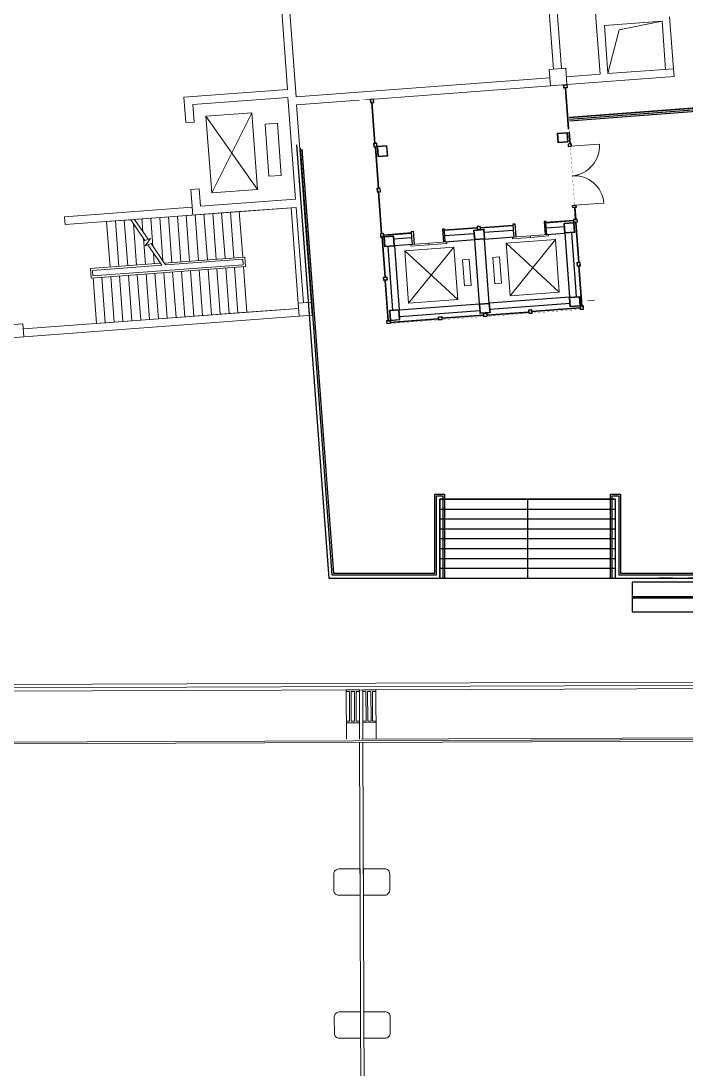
# Model space of a CAD drawing. Header units: millimetres. Extents: x 395197 to 699875, y 745 to 708816.
# Drawn here: x 531997 to 552239, y 579693 to 611573 of the extents above; entities that cross this region are included whole.
import ezdxf

# ---------------------------------------------------------------- set-up
doc = ezdxf.new("R2010")
doc.units = ezdxf.units.MM
doc.linetypes.add('DASHDOT2', pattern=[0.5, 0.25, -0.125, 0, -0.125])
for name, color, linetype in [('0-修改新增', 2, 'Continuous'), ('EECOMM', 1, 'DASHDOT2'), ('ZX-铺地', 253, 'Continuous')]:
    doc.layers.add(name, color=color, linetype=linetype)
for name, color, linetype, lineweight in [('1', 253, 'Continuous', 9), ('2', 253, 'Continuous', 9), ('3', 3, 'Continuous', 9), ('4', 4, 'Continuous', 9), ('ARDOOR', 252, 'Continuous', 9), ('ARWALL', 7, 'Continuous', 9), ('COLUMN', 9, 'Continuous', 13), ('DIM_SYMB', 3, 'Continuous', 9), ('EVTR', 2, 'Continuous', 9), ('STAIR', 2, 'Continuous', 9), ('WALL', 6, 'Continuous', 20)]:
    doc.layers.add(name, color=color, linetype=linetype, lineweight=lineweight)

# ---------------------------------------------------------------- blocks, each defined once
blk = doc.blocks.new('_FZHK')
blk.add_lwpolyline([(-0.5, -0.5), (0.5, -0.5), (0.5, 0.5), (-0.5, 0.5)], close=True)
blk = doc.blocks.new('A$C446C65A0')
at = {"layer": '0-修改新增', "color": 252, "linetype": 'ByBlock'}
for p, q in [((12606, 14333, 0), (8303, 14012, 0)), ((0, 13182, 0), (984, 0, 0)), ((18216, 97, 0), (17544, 9098, 0)), ((18216, 97, 0), (17565, 8825, 0)), ((16290, 6424, 0), (16539, 6443, 0)), ((16758, 150, 0), (16290, 6424, 0)), ((16343, 6378, 0), (16493, 6389, 0)), ((16812, 100, 0), (16343, 6378, 0)), ((16493, 6389, 0), (16969, 4, 0)), ((16539, 6443, 0), (17019, 7, 0)), ((16593, 6396, 0), (17590, 6471, 0)), ((18062, 150, 0), (17586, 6521, 0)), ((4357, 2400, 0), (9707, 2400, 0)), ((9557, 0, 0), (9557, 2550, 0)), ((9557, 2550, 0), (9857, 2550, 0)), ((9607, 0, 0), (9607, 2500, 0)), ((9607, 2500, 0), (9807, 2500, 0)), ((9807, 2500, 0), (9807, 100, 0)), ((9857, 2550, 0), (9857, 150, 0)), ((4357, 2100, 0), (9707, 2100, 0)), ((4357, 1800, 0), (9707, 1800, 0)), ((4357, 1500, 0), (9707, 1500, 0)), ((4357, 1200, 0), (9707, 1200, 0)), ((4357, 900, 0), (9707, 900, 0)), ((4357, 600, 0), (9707, 600, 0)), ((984, 0, 0), (16920, 0, 0)), ((4357, 300, 0), (9707, 300, 0)), ((9807, 100, 0), (16812, 100, 0)), ((9857, 150, 0), (16758, 150, 0))]:
    blk.add_line(p, q, dxfattribs=at)
at = {"layer": '0-修改新增', "color": 252, "linetype": 'ByBlock', "elevation": 0}
for points in [[(8303, 14012), (12606, 14333)], [(8307, 13962), (12586, 14281)], [(8311, 13912), (12566, 14230)], [(17447, 9056), (12566, 14230)], [(17496, 9077), (12586, 14281)], [(17544, 9098), (12606, 14333)], [(107, 13089), (1076, 100), (4257, 100), (4257, 2500), (4457, 2500), (4457, 0)], [(161, 13043), (1123, 150), (4207, 150), (4207, 2550), (4507, 2550), (4507, 0)], [(17447, 9056), (18116, 89)], [(17496, 9077), (18166, 93)], [(17565, 8825), (18216, 97)], [(16578, 6596), (16428, 6585)], [(16428, 6585), (16920, 0)], [(16578, 6596), (17069, 11)], [(17597, 6371), (18066, 86)], [(9707, 0), (9707, 2400), (4357, 2400), (4357, 0)], [(4357, 0), (4357, 2400)], [(17069, 11), (16920, 0)], [(17065, 61), (18063, 135)], [(18216, 97), (18066, 86)]]:
    blk.add_lwpolyline(points, dxfattribs=at)

msp = doc.modelspace()

# ---------------------------------------------------------------- linework, layer by layer
at = {"color": 252, "elevation": 0}
for points in [[(548613, 609636), (548621, 609536), (548521, 609529), (548514, 609628)], [(548609, 609631), (548616, 609541), (548526, 609534), (548519, 609624)], [(542630, 609189), (542638, 609090), (542737, 609097), (542730, 609197)], [(542635, 609185), (542642, 609095), (542732, 609102), (542725, 609192)], [(548345, 607861), (548322, 608160), (548622, 608182), (548644, 607883)], [(548354, 607872), (548333, 608151), (548612, 608172), (548633, 607893)], [(542731, 607843), (542738, 607743), (542838, 607751), (542830, 607851)], [(542736, 607839), (542743, 607749), (542832, 607756), (542826, 607845)], [(543159, 607474), (543137, 607773), (542838, 607751), (542860, 607452)], [(543149, 607483), (543128, 607763), (542848, 607742), (542869, 607462)], [(548648, 607828), (548653, 607759), (548753, 607766), (548748, 607836)], [(542833, 606472), (542840, 606372), (542940, 606380), (542933, 606479)], [(542838, 606467), (542845, 606378), (542935, 606384), (542928, 606474)], [(548792, 605894), (548787, 605964), (548887, 605971), (548892, 605901)], [(548549, 605119), (548527, 605418), (548826, 605440), (548849, 605141)], [(548559, 605129), (548538, 605409), (548817, 605429), (548838, 605150)], [(548919, 605547), (548926, 605448), (548826, 605440), (548819, 605540)], [(548914, 605542), (548921, 605452), (548831, 605445), (548824, 605535)], [(542935, 605101), (542943, 605001), (543042, 605009), (543035, 605108)], [(542941, 605096), (542947, 605006), (543037, 605013), (543030, 605103)], [(545807, 604914), (545785, 605213), (546084, 605235), (546106, 604936)], [(545816, 604925), (545795, 605204), (546075, 605225), (546096, 604946)], [(545877, 605320), (545884, 605221), (545984, 605228), (545977, 605328)], [(545882, 605316), (545889, 605226), (545979, 605233), (545972, 605322)], [(543364, 604732), (543342, 605031), (543042, 605009), (543065, 604709)], [(543353, 604741), (543332, 605020), (543053, 604999), (543074, 604720)], [(549025, 604126), (549017, 604226), (548917, 604218), (548925, 604119)], [(549019, 604131), (549013, 604221), (548923, 604214), (548929, 604124)], [(543041, 603680), (543034, 603779), (543133, 603787), (543141, 603687)], [(543046, 603685), (543039, 603775), (543129, 603782), (543136, 603692)], [(548717, 602875), (548695, 603174), (548994, 603196), (549016, 602897)], [(548726, 602886), (548705, 603165), (548984, 603186), (549005, 602906)], [(545974, 602670), (545952, 602969), (546251, 602992), (546274, 602693)], [(545984, 602681), (545963, 602960), (546242, 602981), (546263, 602702)], [(549123, 602805), (549116, 602905), (549016, 602897), (549023, 602797)], [(549118, 602809), (549111, 602899), (549021, 602893), (549028, 602803)], [(543531, 602488), (543509, 602787), (543210, 602765), (543232, 602466)], [(543521, 602497), (543500, 602776), (543220, 602756), (543241, 602476)], [(544710, 602476), (544703, 602575), (544803, 602583), (544810, 602483)], [(544715, 602481), (544708, 602571), (544798, 602577), (544805, 602488)], [(546082, 602578), (546074, 602678), (546174, 602685), (546181, 602585)], [(546086, 602583), (546080, 602673), (546169, 602680), (546176, 602590)], [(547553, 602688), (547545, 602787), (547445, 602780), (547453, 602680)], [(547547, 602692), (547540, 602782), (547451, 602775), (547457, 602686)], [(543140, 602358), (543132, 602458), (543232, 602466), (543240, 602366)], [(543144, 602364), (543138, 602454), (543227, 602460), (543234, 602370)]]:
    msp.add_lwpolyline(points, close=True, dxfattribs=at)
for points in [[(548664, 608286), (548571, 609532)], [(548676, 608287), (548583, 609533)], [(542768, 607846), (542675, 609093)], [(542780, 607847), (542687, 609093)], [(548672, 608186), (548698, 607832)], [(548683, 608187), (548710, 607833)], [(542776, 607746), (542871, 606475)], [(542788, 607747), (542883, 606476)], [(542973, 605104), (542878, 606375)], [(542985, 605105), (542890, 606376)], [(548842, 605898), (548869, 605544)], [(548854, 605898), (548881, 605544)], [(546989, 605203), (546974, 605402), (547024, 605406), (547054, 605007)], [(547986, 605277), (547971, 605477), (547921, 605473), (547951, 605074)], [(548822, 605502), (547974, 605439)], [(548823, 605490), (547975, 605427)], [(548876, 605444), (548967, 604222)], [(548888, 605445), (548979, 604223)], [(543038, 605070), (543885, 605134)], [(543039, 605058), (543886, 605122)], [(543897, 604972), (543883, 605171), (543932, 605175), (543962, 604776)], [(544895, 605046), (544880, 605246), (544830, 605242), (544860, 604843)], [(545880, 605282), (544883, 605208)], [(545881, 605270), (544884, 605196)], [(544895, 605046), (545792, 605113)], [(545980, 605290), (546977, 605364)], [(545980, 605278), (546978, 605352)], [(546989, 605203), (546091, 605136)], [(548001, 605078), (548549, 605119), (548695, 603174), (546251, 602992), (546106, 604936), (547004, 605003)], [(547004, 605003), (546989, 605203)], [(547986, 605277), (548535, 605318)], [(548001, 605078), (547986, 605277)], [(548749, 605133), (548894, 603189)], [(542981, 605004), (543072, 603782)], [(542992, 605005), (543084, 603783)], [(543897, 604972), (543349, 604931)], [(543912, 604773), (543364, 604732), (543509, 602787), (545952, 602969), (545807, 604914), (544910, 604847)], [(543912, 604773), (543897, 604972)], [(544910, 604847), (544895, 605046)], [(545952, 602969), (545807, 604914)], [(543164, 604717), (543309, 602772)], [(549066, 602901), (548975, 604122)], [(549078, 602902), (548987, 604123)], [(543170, 602461), (543079, 603683)], [(543182, 602462), (543091, 603683)], [(548709, 602975), (546266, 602792)], [(543524, 602588), (545967, 602770)], [(546078, 602628), (544806, 602533)], [(546079, 602616), (544807, 602521)], [(546178, 602635), (547449, 602730)], [(546179, 602623), (547450, 602718)], [(549020, 602847), (547549, 602738)], [(549021, 602835), (547550, 602726)], [(543236, 602416), (544707, 602525)], [(543237, 602404), (544708, 602514)]]:
    msp.add_lwpolyline(points, dxfattribs=at)
at = {"layer": '1', "extrusion": (-3.52896e-06, 4.65939e-05, 1)}
for p, q in [((542304, 589627, 0), (542431, 553153, 0)), ((542404, 589628, 0), (542530, 553153, 0))]:
    msp.add_line(p, q, dxfattribs=at)
at = {"layer": '2', "color": 252, "extrusion": (-3.52896e-06, 4.65939e-05, 1)}
for p, q in [((541903, 589726, 0), (541898, 591176, 0)), ((542303, 589727, 0), (542298, 591177, 0)), ((542403, 589728, 0), (542398, 591178, 0)), ((542803, 589729, 0), (542798, 591179, 0)), ((527971, 589627, 0), (556739, 589728, 0)), ((528021, 589578, 0), (556689, 589677, 0))]:
    msp.add_line(p, q, dxfattribs=at)
at = {"layer": '3', "color": 252, "extrusion": (-3.52896e-06, 4.65939e-05, 1)}
for p, q in [((505195, 591298, 0), (548539, 591449, 0)), ((570927, 591527, 0), (548539, 591449, 0)), ((571021, 591427, 0), (548540, 591349, 0)), ((505195, 591198, 0), (548540, 591349, 0)), ((505195, 591098, 0), (548540, 591249, 0)), ((571115, 591328, 0), (548540, 591249, 0))]:
    msp.add_line(p, q, dxfattribs=at)
at = {"layer": '4', "color": 252, "extrusion": (-3.52896e-06, 4.65939e-05, 1)}
for p, q in [((541898, 591176, 0), (541998, 591176, 0)), ((542001, 590276, 0), (541998, 591176, 0)), ((542048, 591177, 0), (542148, 591177, 0)), ((542051, 590277, 0), (542048, 591177, 0)), ((542151, 590277, 0), (542148, 591177, 0)), ((542198, 591177, 0), (542298, 591177, 0)), ((542201, 590277, 0), (542198, 591177, 0)), ((542498, 591178, 0), (542398, 591178, 0)), ((542501, 590278, 0), (542498, 591178, 0)), ((542648, 591179, 0), (542548, 591178, 0)), ((542551, 590278, 0), (542548, 591178, 0)), ((542651, 590279, 0), (542648, 591179, 0)), ((542701, 590279, 0), (542698, 591179, 0)), ((542798, 591179, 0), (542698, 591179, 0)), ((541902, 590226, 0), (541901, 590276, 0)), ((541901, 590276, 0), (542001, 590276, 0)), ((541902, 590226, 0), (542302, 590227, 0)), ((542051, 590277, 0), (542151, 590277, 0)), ((542201, 590277, 0), (542301, 590277, 0)), ((542302, 590227, 0), (542301, 590277, 0)), ((542501, 590278, 0), (542401, 590278, 0)), ((542401, 590228, 0), (542401, 590278, 0)), ((542801, 590229, 0), (542401, 590228, 0)), ((542651, 590279, 0), (542551, 590278, 0)), ((542801, 590279, 0), (542701, 590279, 0)), ((542801, 590229, 0), (542801, 590279, 0))]:
    msp.add_line(p, q, dxfattribs=at)
at = {"layer": '4', "color": 252, "extrusion": (-3.52896e-06, 4.65939e-05, 1), "elevation": 33}
for points in [[(541898, 591176), (541898, 591226), (542298, 591227), (542298, 591177)], [(542798, 591179), (542798, 591229), (542398, 591228), (542398, 591178)]]:
    msp.add_lwpolyline(points, dxfattribs=at)
at = {"layer": 'ARDOOR', "color": 252, "elevation": 0}
for points in [[(549601, 607829), (548703, 607762)], [(548837, 605967), (549735, 606034)]]:
    msp.add_lwpolyline(points, dxfattribs=at)
at = {"layer": 'ARDOOR', "color": 252}
for centre, start, end in [((548703, 607762, 0), 274.267, 4.267), ((548837, 605967, 0), 4.267, 94.267)]:
    msp.add_arc(centre, 900, start, end, dxfattribs=at)
at = {"layer": 'ARWALL', "color": 252, "extrusion": (-3.52896e-06, 4.65939e-05, 1), "elevation": 33}
for points in [[(541671, 584978), (542321, 584981), (542319, 585781), (541669, 585778, 0.414214), (541519, 585628), (541521, 585128, 0.414214)], [(542421, 584981), (543071, 584983, 0.414214), (543221, 585134), (543219, 585634, 0.414214), (543069, 585783), (542419, 585781)], [(541686, 580629), (542336, 580631), (542334, 581431), (541684, 581429, 0.414214), (541534, 581278), (541536, 580778, 0.414214)], [(542436, 580631), (543086, 580634, 0.414214), (543236, 580784), (543234, 581284, 0.414214), (543084, 581434), (542434, 581431)]]:
    msp.add_lwpolyline(points, format="xyb", close=True, dxfattribs=at)
at = {"layer": 'DIM_SYMB', "color": 252, "elevation": 0}
for points in [[(534106, 603083, 0, 0, 0), (539606, 603494, 0, 0, 0), (539485, 605109, 0, 0, 0), (536304, 604872, 80, 0, 0), (536005, 604849, 0, 0, 0)], [(534524, 604739, 0, 0, 0), (535436, 604807, 80, 0, 0), (535735, 604829, 0, 0, 0)]]:
    msp.add_lwpolyline(points, format="xyseb", dxfattribs=at)
at = {"layer": 'EECOMM', "color": 8, "linetype": 'ByBlock', "elevation": 0}
for points in [[(568647, 594499), (550602, 594499), (550602, 594499), (550602, 593599), (569531, 593599), (568647, 594499)], [(550602, 594069), (569069, 594069)], [(550602, 594029), (569109, 594029)]]:
    msp.add_lwpolyline(points, dxfattribs=at)
at = {"layer": 'EVTR', "color": 252}
for p, q in [((537629, 608676, 0), (539026, 608780, 0)), ((537804, 606342, 0), (537629, 608676, 0)), ((539200, 606447, 0), (537629, 608676, 0)), ((537804, 606342, 0), (539026, 608780, 0)), ((539026, 608780, 0), (539200, 606447, 0)), ((539427, 608434, 0), (539801, 608462, 0)), ((539546, 606848, 0), (539427, 608434, 0)), ((539801, 608462, 0), (539920, 606876, 0)), ((539920, 606876, 0), (539546, 606848, 0)), ((539200, 606447, 0), (537804, 606342, 0))]:
    msp.add_line(p, q, dxfattribs=at)
at = {"layer": 'STAIR', "color": 252}
for p, q in [((535456, 605536, 0), (538643, 605773, 0)), ((538105, 605733, 0), (538208, 604347, 0)), ((538374, 605753, 0), (538477, 604367, 0)), ((540219, 605891, 0), (538643, 605773, 0)), ((538643, 605773, 0), (538747, 604387, 0)), ((538643, 605773, 0), (538747, 604387, 0)), ((540435, 602989, 0), (540219, 605891, 0)), ((534604, 605472, 0), (535341, 605527, 0)), ((534604, 605472, 0), (534708, 604086, 0)), ((534874, 605492, 0), (534977, 604106, 0)), ((535143, 605512, 0), (535246, 604126, 0)), ((535341, 605527, 0), (535771, 604897, 0)), ((535421, 605409, 0), (535516, 604146, 0)), ((535456, 605536, 0), (535868, 604931, 0)), ((535681, 605552, 0), (535711, 605162, 0)), ((535951, 605572, 0), (536015, 604716, 0)), ((536220, 605593, 0), (536319, 604270, 0)), ((536489, 605613, 0), (536593, 604226, 0)), ((536758, 605633, 0), (536862, 604247, 0)), ((537028, 605653, 0), (537131, 604267, 0)), ((537297, 605673, 0), (537400, 604287, 0)), ((537566, 605693, 0), (537670, 604307, 0)), ((537835, 605713, 0), (537939, 604327, 0)), ((535725, 604963, 0), (535785, 604166, 0)), ((535771, 604897, 0), (535939, 604955, 0)), ((535939, 604955, 0), (535782, 604737, 0)), ((535782, 604737, 0), (535958, 604799, 0)), ((535958, 604799, 0), (536399, 604152, 0)), ((544411, 604810, 0), (543862, 604769, 0)), ((543862, 604769, 0), (543866, 604719, 0)), ((544411, 604810, 0), (544959, 604851, 0)), ((544415, 604760, 0), (544411, 604810, 0)), ((544415, 604760, 0), (544411, 604810, 0)), ((544963, 604801, 0), (544415, 604760, 0)), ((544959, 604851, 0), (544963, 604801, 0)), ((546767, 604810, 0), (548263, 604922, 0)), ((548382, 603326, 0), (546767, 604810, 0)), ((546886, 603215, 0), (546767, 604810, 0)), ((548263, 604922, 0), (546886, 603215, 0)), ((547502, 605040, 0), (546954, 605000, 0)), ((546954, 605000, 0), (546958, 604950, 0)), ((546958, 604950, 0), (547506, 604991, 0)), ((547502, 605040, 0), (548051, 605081, 0)), ((547506, 604991, 0), (547502, 605040, 0)), ((547506, 604991, 0), (547502, 605040, 0)), ((548055, 605032, 0), (547506, 604991, 0)), ((548051, 605081, 0), (548055, 605032, 0)), ((548263, 604922, 0), (548382, 603326, 0)), ((535861, 604765, 0), (536284, 604143, 0)), ((536030, 604517, 0), (536054, 604186, 0)), ((545172, 604691, 0), (543676, 604579, 0)), ((543676, 604579, 0), (543795, 602984, 0)), ((543676, 604579, 0), (545291, 603096, 0)), ((543795, 602984, 0), (545172, 604691, 0)), ((543866, 604719, 0), (544415, 604760, 0)), ((545291, 603096, 0), (545172, 604691, 0)), ((534110, 604041, 0), (536245, 604201, 0)), ((534174, 603986, 0), (536284, 604143, 0)), ((538764, 604158, 0), (534187, 603816, 0)), ((538764, 604158, 0), (534187, 603816, 0)), ((534712, 604026, 0), (536284, 604143, 0)), ((536360, 604209, 0), (538807, 604392, 0)), ((536399, 604152, 0), (538751, 604327, 0)), ((536399, 604152, 0), (538751, 604327, 0)), ((538751, 604327, 0), (538764, 604158, 0)), ((538751, 604327, 0), (538764, 604158, 0)), ((538807, 604392, 0), (538828, 604102, 0)), ((545436, 604310, 0), (545636, 604325, 0)), ((545496, 603512, 0), (545436, 604310, 0)), ((545636, 604325, 0), (545695, 603527, 0)), ((546563, 604394, 0), (546363, 604379, 0)), ((546363, 604379, 0), (546423, 603581, 0)), ((546622, 603596, 0), (546563, 604394, 0)), ((534131, 603752, 0), (534110, 604041, 0)), ((538828, 604102, 0), (534131, 603752, 0)), ((534712, 604026, 0), (534174, 603986, 0)), ((534187, 603816, 0), (534174, 603986, 0)), ((535102, 602431, 0), (534999, 603817, 0)), ((535371, 602451, 0), (535268, 603837, 0)), ((535641, 602471, 0), (535537, 603857, 0)), ((535910, 602491, 0), (535806, 603877, 0)), ((536179, 602511, 0), (536076, 603897, 0)), ((536448, 602531, 0), (536345, 603917, 0)), ((536718, 602551, 0), (536614, 603937, 0)), ((536987, 602571, 0), (536883, 603957, 0)), ((537256, 602591, 0), (537153, 603977, 0)), ((537525, 602611, 0), (537422, 603998, 0)), ((537795, 602631, 0), (537691, 604018, 0)), ((538064, 602652, 0), (537960, 604038, 0)), ((538333, 602672, 0), (538230, 604058, 0)), ((538602, 602692, 0), (538499, 604078, 0)), ((538872, 602712, 0), (538768, 604098, 0)), ((538768, 604098, 0), (538872, 602712, 0)), ((534294, 602370, 0), (534191, 603756, 0)), ((534564, 602390, 0), (534460, 603777, 0)), ((534833, 602411, 0), (534729, 603797, 0)), ((545695, 603527, 0), (545496, 603512, 0)), ((546423, 603581, 0), (546622, 603596, 0)), ((548382, 603326, 0), (546886, 603215, 0)), ((543795, 602984, 0), (545291, 603096, 0)), ((538872, 602712, 0), (534294, 602370, 0)), ((538872, 602712, 0), (540447, 602829, 0))]:
    msp.add_line(p, q, dxfattribs=at)
at = {"layer": 'STAIR', "color": 252, "extrusion": (-3.52896e-06, 4.65939e-05, 1)}
msp.add_line((572805, 589834, 0), (542357, 589728, 0), dxfattribs=at)
at = {"layer": 'STAIR', "color": 4, "extrusion": (-3.52896e-06, 4.65939e-05, 1)}
for p, q in [((499071, 589527, 0), (556689, 589727, 0)), ((499131, 589477, 0), (556689, 589677, 0))]:
    msp.add_line(p, q, dxfattribs=at)
at = {"layer": 'WALL', "color": 252}
for p, q in [((548207, 610107, 0), (547973, 613248, 0)), ((549387, 613113, 0), (549505, 611532, 0)), ((548447, 610125, 0), (548230, 613027, 0)), ((540111, 609493, 0), (539913, 612145, 0)), ((549505, 611532, 0), (549623, 609952, 0)), ((549505, 611532, 0), (549623, 609952, 0)), ((551508, 611562, 0), (549753, 611431, 0)), ((551508, 611562, 0), (551617, 610101, 0)), ((551739, 611699, 0), (551857, 610119, 0)), ((549753, 611431, 0), (549862, 609970, 0)), ((549623, 609952, 0), (548596, 609875, 0)), ((549623, 609952, 0), (548596, 609875, 0)), ((551874, 609879, 0), (548613, 609636, 0)), ((551874, 609879, 0), (548613, 609636, 0)), ((551857, 610119, 0), (549862, 609970, 0)), ((551874, 609879, 0), (551857, 610119, 0)), ((548097, 609838, 0), (540369, 609261, 0)), ((548115, 609599, 0), (542481, 609178, 0)), ((536959, 609258, 0), (540111, 609493, 0)), ((536959, 609258, 0), (537017, 608480, 0)), ((537227, 609027, 0), (540119, 609243, 0)), ((540119, 609243, 0), (540128, 609123, 0)), ((537267, 608498, 0), (537227, 609027, 0)), ((540128, 609123, 0), (540350, 606151, 0)), ((542281, 609163, 0), (540386, 609022, 0)), ((537017, 608480, 0), (537267, 608498, 0)), ((537418, 606464, 0), (537169, 606446, 0)), ((537169, 606446, 0), (537227, 605668, 0)), ((537458, 605936, 0), (537418, 606464, 0)), ((537458, 605936, 0), (540350, 606151, 0)), ((537209, 605907, 0), (533320, 605617, 0)), ((533338, 605377, 0), (540378, 605903, 0)), ((537227, 605668, 0), (537209, 605907, 0)), ((540595, 603001, 0), (540378, 605903, 0)), ((533320, 605617, 0), (533338, 605377, 0)), ((532071, 602204, 0), (540447, 602829, 0)), ((532088, 601965, 0), (540465, 602590, 0))]:
    msp.add_line(p, q, dxfattribs=at)
at = {"layer": 'WALL', "color": 252, "elevation": 0}
for points in [[(540369, 609261), (540115, 612662), (530965, 611979), (531237, 608339), (531476, 608357), (531222, 611758), (539385, 612367)], [(549862, 609970), (550205, 611298), (551508, 611562)], [(540834, 603019), (540386, 609022)], [(549254, 603065), (549454, 603080)]]:
    msp.add_lwpolyline(points, dxfattribs=at)
at = {"layer": 'ZX-铺地', "linetype": 'ByBlock', "const_width": 5, "elevation": 0}
msp.add_lwpolyline([(548688, 608639), (548650, 608636), (549085, 602802), (543189, 602367), (542680, 609193), (540386, 609022), (540864, 602620), (540772, 602613), (541368, 594627), (544742, 594627), (544742, 597027), (550092, 597027), (550092, 594627), (558601, 594723), (558124, 601109), (558124, 601109), (557929, 603725), (552991, 608960)], close=True, dxfattribs=at)
at = {"layer": 'ZX-铺地', "linetype": 'ByBlock', "elevation": 0}
msp.add_lwpolyline([(547417, 597027), (547417, 594627)], dxfattribs=at)

# ---------------------------------------------------------------- block references
at = {"layer": '0-修改新增', "color": 3, "linetype": 'ByBlock'}
msp.add_blockref('A$C446C65A0', (540385, 594627, 0), dxfattribs=at)
at = {"layer": 'COLUMN', "color": 252}
for p, xscale, yscale, zscale, rotation in [((548346, 609867, 0), 499.9999999998391, 499.9999999998391, 499.9999999998391, 4.267014395973064), ((540650, 602804, 0), 399.9999999999863, 399.9999999999863, 399.9999999999863, 274.2670143959638)]:
    msp.add_blockref('_FZHK', p, dxfattribs=dict(at, xscale=xscale, yscale=yscale, zscale=zscale, rotation=rotation))
at = {"layer": 'COLUMN', "xscale": 399.9999999999863, "yscale": 399.9999999999863, "zscale": 399.9999999999863, "rotation": 274.2670143959638}
msp.add_blockref('_FZHK', (531874, 602150, 0), dxfattribs=at)

doc.saveas('drawing.dxf')
